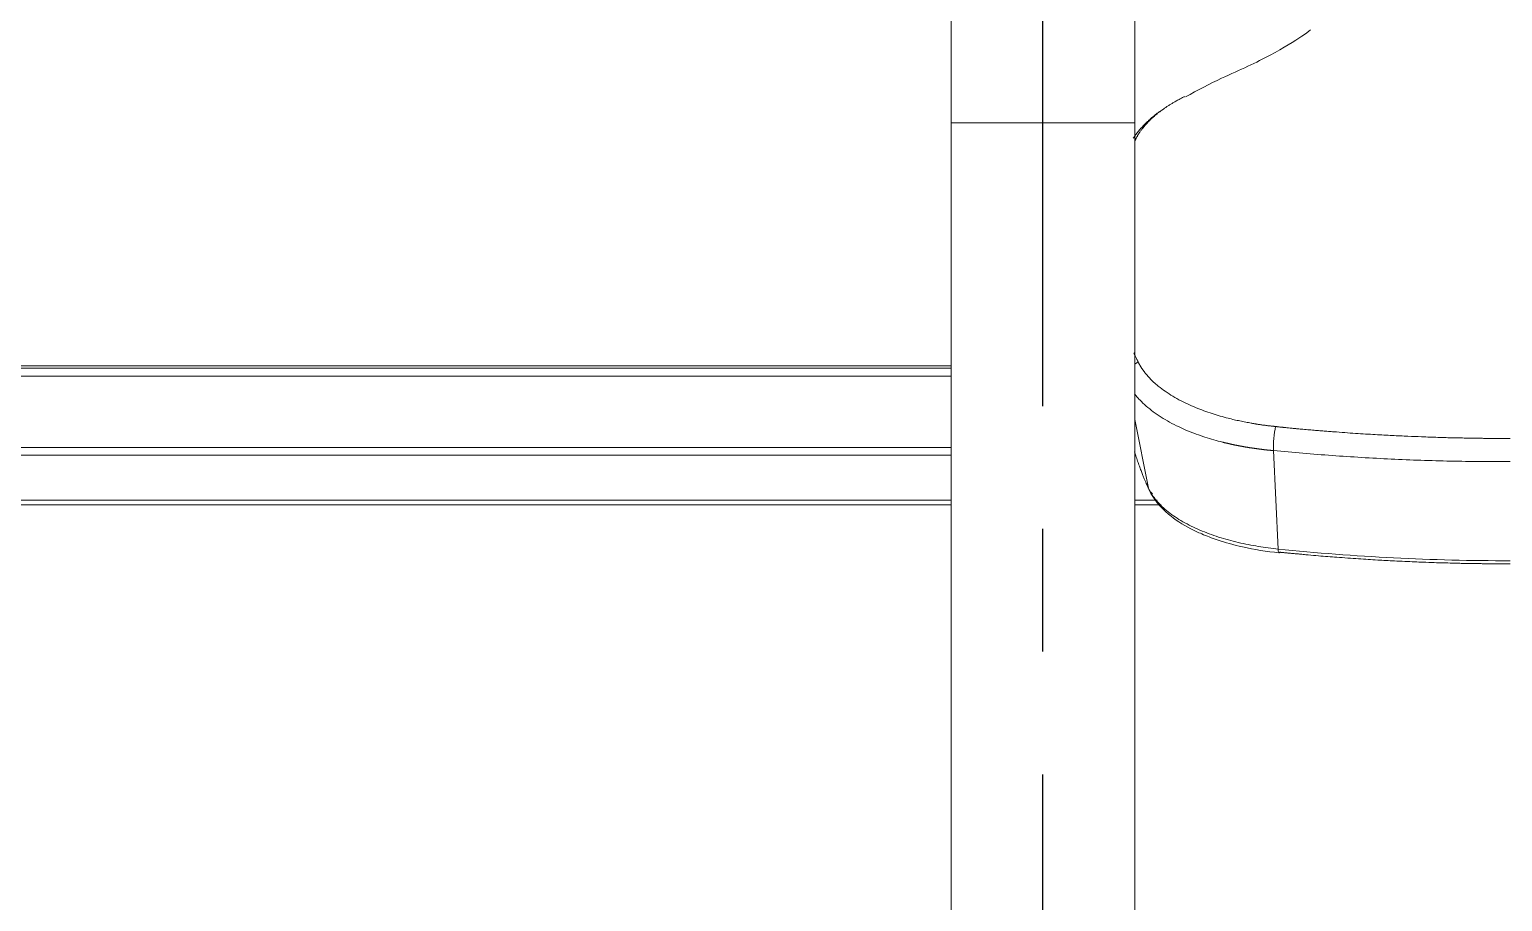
# Model space of a CAD drawing. Header units: millimetres. Extents: x 2433 to 4809, y -10272 to -6912.
# Drawn here: x 3079.9 to 3232.3, y -7360 to -7269.8 of the extents above; entities that cross this region are included whole.
import ezdxf

# ---------------------------------------------------------------- set-up
doc = ezdxf.new("R2010")
doc.units = ezdxf.units.MM
doc.linetypes.add('CENTERX2', pattern=[101.6, 63.5, -12.7, 12.7, -12.7])
doc.layers.add('CENTER', color=1, linetype='CENTERX2')

msp = doc.modelspace()

# ---------------------------------------------------------------- linework, layer by layer
at = {"linetype": 'Continuous', "lineweight": 18, "extrusion": (-1.22465e-16, -1, 0)}
for p, q in [((3175.29, -7249.44), (3175.29, -7279.44)), ((3194.29, -7279.44), (3194.29, -7249.44)), ((3175.29, -7279.44), (3175.29, -7569.44)), ((3194.29, -7279.44), (3194.29, -7569.44)), ((3175.29, -7304.58), (2952.99, -7304.58)), ((2952.99, -7313.82), (3175.29, -7313.82)), ((3194.28, -7313.82), (3194.4, -7313.82)), ((2938.64, -7318.95), (3175.29, -7318.95)), ((3194.28, -7318.95), (3197.01, -7318.95))]:
    msp.add_line(p, q, dxfattribs=at)
at = {"linetype": 'Continuous', "lineweight": 13, "extrusion": (-1.22465e-16, -1, 0)}
for p, q in [((3184.79, -7279.44), (3175.29, -7279.44)), ((3194.29, -7279.44), (3184.79, -7279.44)), ((2952.99, -7304.82), (3175.29, -7304.82)), ((2952.99, -7305.63), (3175.29, -7305.63)), ((3195.7, -7317.22), (3194.29, -7310.11)), ((3175.29, -7313.03), (2952.99, -7313.03)), ((3209.13, -7323.52), (3208.66, -7313.33)), ((2938.78, -7318.46), (3175.29, -7318.46)), ((3194.28, -7318.46), (3196.61, -7318.46))]:
    msp.add_line(p, q, dxfattribs=at)
at = {"linetype": 'Continuous', "lineweight": 13}
for centre, major_axis, ratio, start_param, end_param in [((3195.43, -7305.69), (1.82, 0.82), 0.85518, 1.619764, 1.829428), ((3209.07, -7312.12), (0.17, 1.99), 0.197112, 0.893649, 2.240485), ((3209.33, -7322.92), (0.103, 0.995), 0.183283, 2.24392, 3.531182)]:
    msp.add_ellipse(centre, major_axis=major_axis, ratio=ratio, start_param=start_param, end_param=end_param, dxfattribs=at)
at = {"linetype": 'Continuous', "lineweight": 18}
for start_param, end_param in [(2.939186, 3.271304), (3.422779, 3.789142)]:
    msp.add_ellipse((3196.67, -7316.97), major_axis=(0.909, 0.417), ratio=0.864557, start_param=start_param, end_param=end_param, dxfattribs=at)
for points, knots in [([(3212.47, -7269.82), (3212.25, -7270), (3211.33, -7270.66), (3209.2, -7271.97), (3206.07, -7273.59), (3202.99, -7274.9), (3200.81, -7276.05), (3199.53, -7276.75)], [0, 0, 0, 0, 0.155583, 0.480802, 0.635559, 0.793325, 1, 1, 1, 1]), ([(3199.45, -7276.71), (3199.43, -7276.72), (3199.3, -7276.79), (3199.05, -7276.91), (3198.71, -7277.1), (3198.38, -7277.28), (3198.08, -7277.46), (3197.81, -7277.62), (3197.56, -7277.79), (3197.32, -7277.96), (3197.09, -7278.12), (3196.87, -7278.28), (3196.66, -7278.44), (3196.47, -7278.6), (3196.29, -7278.76), (3196.12, -7278.91), (3195.95, -7279.06), (3195.8, -7279.21), (3195.66, -7279.35), (3195.53, -7279.5), (3195.4, -7279.63), (3195.29, -7279.77), (3195.18, -7279.9), (3195.08, -7280.03), (3194.99, -7280.15), (3194.9, -7280.27), (3194.82, -7280.38), (3194.75, -7280.49), (3194.68, -7280.6), (3194.62, -7280.7), (3194.56, -7280.8), (3194.51, -7280.89), (3194.46, -7280.98), (3194.42, -7281.07), (3194.38, -7281.14), (3194.34, -7281.22), (3194.32, -7281.27), (3194.31, -7281.29)], [0, 0, 0, 0, 0.007369, 0.051568, 0.098419, 0.147927, 0.188942, 0.229071, 0.268311, 0.306659, 0.344113, 0.380673, 0.416336, 0.4511, 0.484966, 0.51793, 0.549992, 0.58115, 0.611403, 0.640749, 0.669188, 0.696718, 0.723339, 0.749049, 0.773848, 0.797734, 0.820707, 0.842765, 0.863908, 0.884134, 0.903443, 0.921833, 0.939306, 0.955859, 0.971492, 0.986206, 1, 1, 1, 1]), ([(3194.28, -7313.46), (3194.32, -7313.59), (3194.42, -7313.92), (3194.58, -7314.41), (3194.76, -7314.92), (3194.93, -7315.38), (3195.09, -7315.79), (3195.24, -7316.15), (3195.37, -7316.46), (3195.48, -7316.72), (3195.57, -7316.93), (3195.65, -7317.1), (3195.69, -7317.19), (3195.7, -7317.22)], [0, 0, 0, 0, 0.108558, 0.257203, 0.392627, 0.514828, 0.623806, 0.719562, 0.802095, 0.871406, 0.927493, 0.970358, 1, 1, 1, 1]), ([(3233.14, -7314.48), (3232.11, -7314.48), (3231.08, -7314.48), (3229.03, -7314.46), (3228, -7314.44), (3224.92, -7314.38), (3222.87, -7314.31), (3218.78, -7314.11), (3216.75, -7313.99), (3213.7, -7313.77), (3212.69, -7313.69), (3210.67, -7313.52), (3209.66, -7313.42), (3208.66, -7313.33)], [0, 0, 0, 0, 0.125, 0.125, 0.25, 0.25, 0.5, 0.5, 0.75, 0.75, 0.875, 0.875, 1, 1, 1, 1]), ([(3195.77, -7317.42), (3196.22, -7318.33), (3197.36, -7319.76), (3199.55, -7321.18), (3201.33, -7322.02), (3203.06, -7322.68), (3205.7, -7323.42), (3207.91, -7323.77), (3209.23, -7323.91)], [0, 0, 0, 0, 0.267552, 0.460952, 0.539648, 0.643355, 0.797495, 1, 1, 1, 1]), ([(3233.14, -7325.05), (3233.12, -7325.05), (3233.09, -7325.05), (3233.03, -7325.05), (3232.98, -7325.05), (3232.93, -7325.05), (3232.88, -7325.05), (3232.83, -7325.05), (3232.77, -7325.05), (3232.72, -7325.05), (3232.66, -7325.05), (3232.6, -7325.05), (3232.54, -7325.05), (3232.47, -7325.05), (3232.39, -7325.05), (3232.31, -7325.05), (3232.23, -7325.05), (3232.14, -7325.05), (3232.05, -7325.05), (3231.95, -7325.05), (3231.85, -7325.05), (3231.75, -7325.05), (3231.57, -7325.05), (3231.32, -7325.05), (3230.97, -7325.04), (3230.57, -7325.04), (3230.2, -7325.03), (3229.87, -7325.03), (3229.59, -7325.02), (3229.29, -7325.02), (3228.97, -7325.01), (3228.6, -7325.01), (3228.17, -7325), (3227.67, -7324.99), (3227.03, -7324.97), (3226.22, -7324.95), (3225.22, -7324.92), (3224.22, -7324.88), (3223.21, -7324.84), (3222.21, -7324.8), (3220.94, -7324.74), (3219.34, -7324.65), (3217.36, -7324.53), (3215.64, -7324.4), (3214.26, -7324.3), (3213.28, -7324.22), (3212.42, -7324.14), (3211.73, -7324.08), (3211.24, -7324.03), (3210.86, -7324), (3210.59, -7323.97), (3210.41, -7323.96), (3210.23, -7323.94), (3210.07, -7323.92), (3209.94, -7323.91), (3209.83, -7323.9), (3209.72, -7323.89), (3209.62, -7323.88), (3209.52, -7323.87), (3209.41, -7323.86), (3209.34, -7323.85), (3209.31, -7323.84)], [0, 0, 0, 0, 0.002191, 0.004347, 0.006487, 0.008629, 0.010791, 0.012989, 0.015237, 0.017551, 0.019944, 0.022426, 0.02501, 0.027989, 0.031119, 0.034411, 0.037873, 0.041514, 0.04534, 0.049353, 0.053555, 0.057945, 0.062522, 0.074973, 0.089523, 0.106219, 0.125039, 0.135742, 0.147342, 0.159845, 0.17325, 0.187555, 0.206539, 0.227379, 0.250074, 0.286445, 0.328114, 0.375079, 0.412899, 0.454555, 0.500044, 0.572276, 0.655608, 0.750041, 0.788892, 0.830542, 0.874999, 0.897721, 0.918553, 0.937487, 0.945303, 0.953117, 0.96093, 0.96874, 0.973272, 0.977782, 0.98227, 0.986735, 0.991179, 0.9956, 1, 1, 1, 1])]:
    msp.add_open_spline(points, degree=3, knots=knots, dxfattribs=at)
msp.add_open_spline([(3196.91, -7278.22), (3195.16, -7279.49), (3194.14, -7281.03)], degree=2, dxfattribs=at)
at = {"linetype": 'Continuous', "lineweight": 13}
for points, knots in [([(3194.19, -7303.21), (3194.21, -7303.24), (3194.25, -7303.35), (3194.32, -7303.5), (3194.4, -7303.66), (3194.46, -7303.79), (3194.51, -7303.9), (3194.55, -7303.99), (3194.59, -7304.07), (3194.62, -7304.13), (3194.64, -7304.16), (3194.64, -7304.18)], [0, 0, 0, 0, 0.117011, 0.322179, 0.469846, 0.603835, 0.719589, 0.817092, 0.896333, 0.957305, 1, 1, 1, 1]), ([(3194.64, -7304.18), (3194.65, -7304.19), (3194.66, -7304.21), (3194.68, -7304.24), (3194.7, -7304.28), (3194.72, -7304.32), (3194.74, -7304.36), (3194.76, -7304.41), (3194.79, -7304.45), (3194.82, -7304.5), (3194.85, -7304.55), (3194.88, -7304.6), (3194.91, -7304.66), (3194.95, -7304.71), (3194.98, -7304.77), (3195.02, -7304.83), (3195.06, -7304.89), (3195.11, -7304.96), (3195.16, -7305.02), (3195.21, -7305.09), (3195.26, -7305.16), (3195.31, -7305.24), (3195.37, -7305.31), (3195.5, -7305.47), (3195.7, -7305.7), (3195.99, -7306), (3196.27, -7306.27), (3196.68, -7306.63), (3197.25, -7307.07), (3198.02, -7307.59), (3198.85, -7308.07), (3199.71, -7308.5), (3200.57, -7308.88), (3201.43, -7309.21), (3202.28, -7309.5), (3203.12, -7309.76), (3203.88, -7309.97), (3204.57, -7310.14), (3205.17, -7310.27), (3205.76, -7310.39), (3206.2, -7310.47), (3206.48, -7310.52), (3206.61, -7310.54), (3206.74, -7310.57), (3206.87, -7310.59), (3207, -7310.61), (3207.13, -7310.63), (3207.26, -7310.65), (3207.39, -7310.67), (3207.52, -7310.69), (3207.66, -7310.7), (3207.79, -7310.72), (3207.92, -7310.74), (3208.06, -7310.76), (3208.19, -7310.77), (3208.33, -7310.79), (3208.46, -7310.8), (3208.6, -7310.82), (3208.73, -7310.83), (3208.83, -7310.84), (3208.87, -7310.85)], [0, 0, 0, 0, 0.003381, 0.006984, 0.010809, 0.014856, 0.019126, 0.023619, 0.028334, 0.033272, 0.038433, 0.043817, 0.049424, 0.055254, 0.061308, 0.067585, 0.074086, 0.080811, 0.087759, 0.094932, 0.102329, 0.10995, 0.117796, 0.125867, 0.160626, 0.193022, 0.22305, 0.250703, 0.315337, 0.378532, 0.440288, 0.500609, 0.555331, 0.607683, 0.657652, 0.705226, 0.750392, 0.783407, 0.815179, 0.845706, 0.874985, 0.881493, 0.888009, 0.894533, 0.901065, 0.907606, 0.914155, 0.920711, 0.927276, 0.933849, 0.940429, 0.947018, 0.953614, 0.960218, 0.96683, 0.973449, 0.980076, 0.98671, 0.993351, 1, 1, 1, 1]), ([(3208.66, -7313.33), (3208.63, -7313.33), (3208.59, -7313.33), (3208.52, -7313.32), (3208.45, -7313.32), (3208.38, -7313.31), (3208.31, -7313.3), (3208.24, -7313.3), (3208.17, -7313.29), (3208.11, -7313.28), (3208.04, -7313.28), (3207.97, -7313.27), (3207.9, -7313.26), (3207.83, -7313.25), (3207.76, -7313.25), (3207.69, -7313.24), (3207.62, -7313.23), (3207.55, -7313.22), (3207.48, -7313.21), (3207.41, -7313.2), (3207.34, -7313.2), (3207.27, -7313.19), (3207.2, -7313.18), (3207.13, -7313.17), (3207.06, -7313.16), (3206.99, -7313.15), (3206.92, -7313.14), (3206.85, -7313.13), (3206.78, -7313.12), (3206.71, -7313.11), (3206.64, -7313.1), (3206.57, -7313.09), (3206.5, -7313.08), (3206.43, -7313.07), (3206.36, -7313.06), (3206.29, -7313.05), (3206.21, -7313.04), (3206.14, -7313.03), (3206.07, -7313.02), (3206, -7313), (3205.93, -7312.99), (3205.86, -7312.98), (3205.79, -7312.97), (3205.72, -7312.96), (3205.65, -7312.94), (3205.58, -7312.93), (3205.51, -7312.92), (3205.44, -7312.91), (3205.37, -7312.89), (3205.29, -7312.88), (3205.22, -7312.87), (3205.15, -7312.85), (3205.08, -7312.84), (3205.01, -7312.83), (3204.94, -7312.81), (3204.87, -7312.8), (3204.8, -7312.78), (3204.73, -7312.77), (3204.66, -7312.76), (3204.59, -7312.74), (3204.52, -7312.73), (3204.44, -7312.71), (3204.37, -7312.7), (3204.3, -7312.68), (3204.23, -7312.66), (3204.16, -7312.65), (3204.09, -7312.63), (3204.02, -7312.62), (3203.95, -7312.6), (3203.88, -7312.58), (3203.81, -7312.57), (3203.74, -7312.55), (3203.67, -7312.53), (3203.59, -7312.52), (3203.52, -7312.5), (3203.45, -7312.48), (3203.1, -7312.39), (3202.46, -7312.22), (3201.54, -7311.94), (3200.63, -7311.63), (3199.73, -7311.28), (3198.81, -7310.87), (3197.89, -7310.4), (3197, -7309.87), (3196.19, -7309.32), (3195.6, -7308.84), (3195.17, -7308.45), (3194.87, -7308.15), (3194.58, -7307.84), (3194.39, -7307.61), (3194.29, -7307.48), (3194.28, -7307.47)], [0, 0, 0, 0, 0.003543, 0.007093, 0.01065, 0.014214, 0.017784, 0.02136, 0.024944, 0.028534, 0.032131, 0.035735, 0.039345, 0.042962, 0.046586, 0.050216, 0.053853, 0.057497, 0.061148, 0.064805, 0.068469, 0.07214, 0.075817, 0.079501, 0.083192, 0.086889, 0.090594, 0.094305, 0.098022, 0.101746, 0.105477, 0.109215, 0.11296, 0.116711, 0.120469, 0.124233, 0.128005, 0.131783, 0.135567, 0.139359, 0.143157, 0.146962, 0.150773, 0.154591, 0.158416, 0.162248, 0.166086, 0.169932, 0.173783, 0.177642, 0.181507, 0.185379, 0.189258, 0.193143, 0.197035, 0.200934, 0.20484, 0.208752, 0.212671, 0.216597, 0.220529, 0.224469, 0.228414, 0.232367, 0.236326, 0.240292, 0.244265, 0.248245, 0.252231, 0.256224, 0.260224, 0.26423, 0.268243, 0.272263, 0.276289, 0.280323, 0.284363, 0.337388, 0.392364, 0.449291, 0.50817, 0.569002, 0.64067, 0.712025, 0.78307, 0.853805, 0.887329, 0.922213, 0.958456, 0.99606, 1, 1, 1, 1]), ([(3208.87, -7310.85), (3208.91, -7310.85), (3208.99, -7310.86), (3209.1, -7310.87), (3209.23, -7310.89), (3209.35, -7310.9), (3209.48, -7310.91), (3209.59, -7310.92), (3209.7, -7310.94), (3209.84, -7310.95), (3210.07, -7310.98), (3210.31, -7311), (3210.52, -7311.02), (3210.67, -7311.04), (3210.82, -7311.05), (3210.97, -7311.06), (3211.12, -7311.08), (3211.31, -7311.09), (3211.56, -7311.12), (3211.86, -7311.14), (3212.19, -7311.17), (3212.52, -7311.2), (3212.84, -7311.23), (3213.15, -7311.25), (3213.45, -7311.28), (3213.75, -7311.3), (3214.04, -7311.33), (3214.32, -7311.35), (3214.6, -7311.37), (3215.17, -7311.41), (3216.02, -7311.48), (3217.12, -7311.55), (3218.16, -7311.62), (3219.14, -7311.68), (3220.06, -7311.73), (3221.19, -7311.79), (3222.49, -7311.85), (3223.79, -7311.9), (3224.82, -7311.94), (3225.61, -7311.97), (3226.34, -7311.99), (3227.07, -7312.01), (3227.8, -7312.02), (3228.5, -7312.04), (3229.1, -7312.05), (3229.61, -7312.06), (3230.06, -7312.06), (3230.47, -7312.07), (3230.86, -7312.07), (3231.23, -7312.08), (3231.58, -7312.08), (3231.87, -7312.08), (3232.13, -7312.08), (3232.35, -7312.08), (3232.53, -7312.08), (3232.69, -7312.08), (3232.84, -7312.08), (3232.99, -7312.08), (3233.09, -7312.08), (3233.14, -7312.08)], [0, 0, 0, 0, 0.004757, 0.009696, 0.014817, 0.020119, 0.025602, 0.031267, 0.033416, 0.039344, 0.049048, 0.062521, 0.06899, 0.075349, 0.081598, 0.087737, 0.093765, 0.100748, 0.111165, 0.125008, 0.138846, 0.152386, 0.165627, 0.17857, 0.191216, 0.203565, 0.215617, 0.227373, 0.238833, 0.249997, 0.298243, 0.343866, 0.386855, 0.427203, 0.464909, 0.499977, 0.566635, 0.624974, 0.66042, 0.693069, 0.722913, 0.749963, 0.783089, 0.81246, 0.835391, 0.856222, 0.874969, 0.89129, 0.906227, 0.92259, 0.937484, 0.948491, 0.958866, 0.968742, 0.975247, 0.981538, 0.9877, 0.993822, 1, 1, 1, 1]), ([(3195.7, -7317.22), (3195.81, -7317.45), (3195.93, -7317.66), (3196.2, -7318.09), (3196.36, -7318.3), (3196.71, -7318.71), (3196.9, -7318.91), (3197.3, -7319.3), (3197.52, -7319.49), (3197.98, -7319.85), (3198.22, -7320.03), (3198.73, -7320.37), (3199, -7320.54), (3199.55, -7320.85), (3199.84, -7321), (3200.43, -7321.29), (3200.73, -7321.43), (3201.35, -7321.69), (3201.67, -7321.82), (3202.31, -7322.06), (3202.64, -7322.17), (3203.3, -7322.38), (3203.64, -7322.48), (3204.31, -7322.67), (3205, -7322.84), (3206.03, -7323.07), (3206.72, -7323.19), (3207.76, -7323.36), (3208.45, -7323.45), (3209.13, -7323.52)], [0, 0, 0, 0, 0.0625, 0.0625, 0.125, 0.125, 0.1875, 0.1875, 0.25, 0.25, 0.3125, 0.3125, 0.375, 0.375, 0.4375, 0.4375, 0.5, 0.5, 0.5625, 0.5625, 0.625, 0.625, 0.6875, 0.6875, 0.75, 0.8125, 0.875, 0.875, 1, 1, 1, 1])]:
    msp.add_open_spline(points, degree=3, knots=knots, dxfattribs=at)
msp.add_open_spline([(3209.13, -7323.52), (3217.01, -7324.32), (3225.08, -7324.73), (3233.14, -7324.73)], degree=3, dxfattribs=at)
at = {"layer": 'CENTER'}
msp.add_line((3184.79, -7715.13), (3184.79, -7172.94), dxfattribs=at)

doc.saveas('drawing.dxf')
